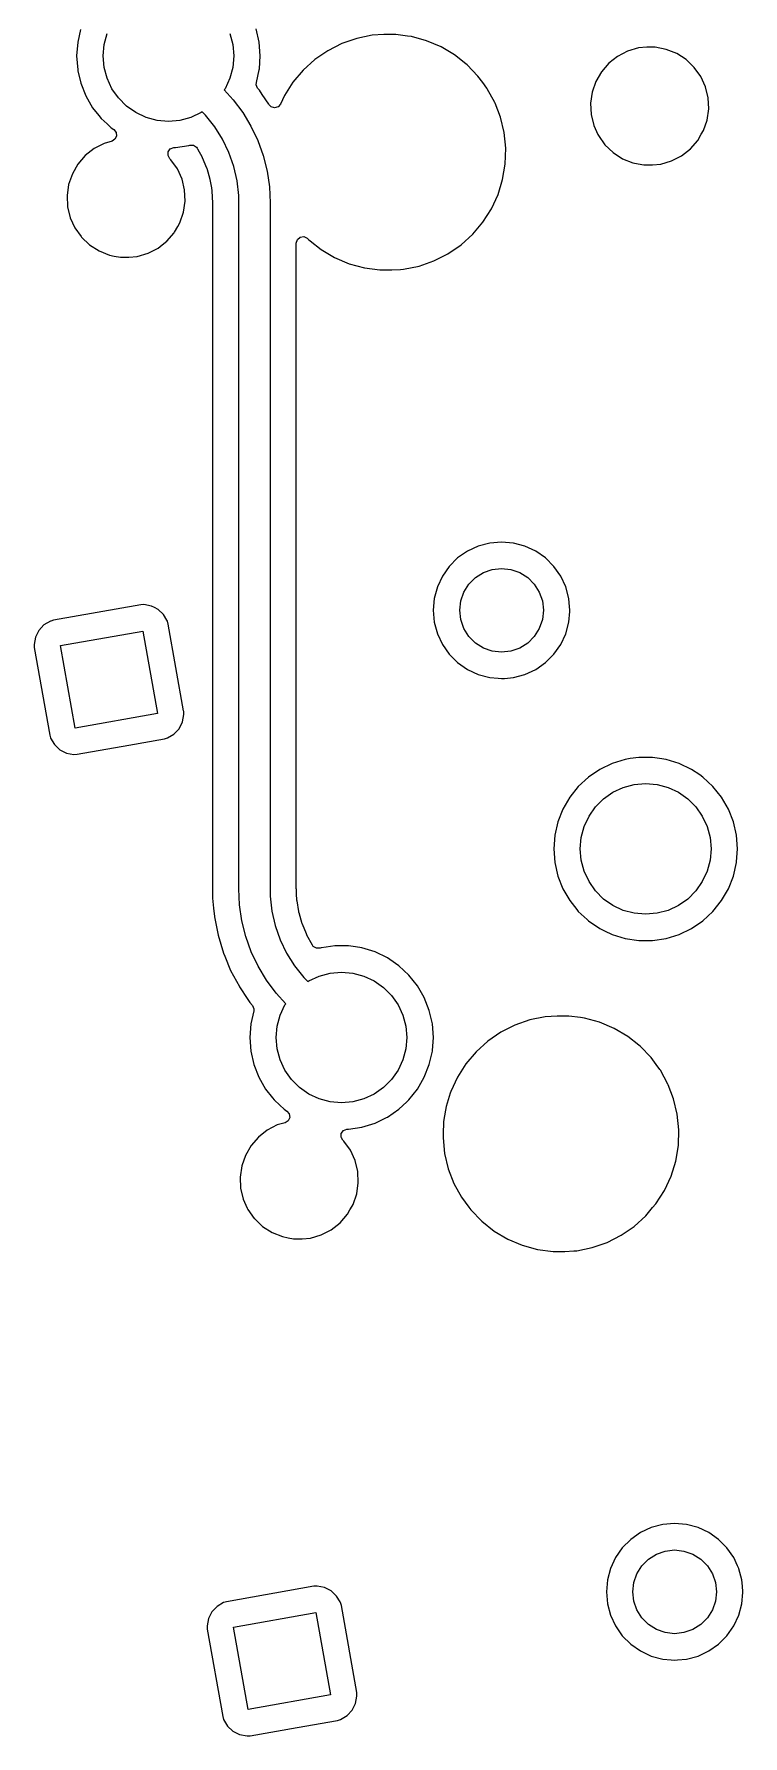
# Model space of a CAD drawing. Extents: x 68 to 346, y -197 to -84.
# Drawn here: x 222.89 to 236.44, y -167.3 to -134.77 of the extents above; entities that cross this region are included whole.
import ezdxf

# ---------------------------------------------------------------- set-up
doc = ezdxf.new("R2010")
doc.units = 0
doc.layers.add('BLACK', color=7, linetype='CONTINUOUS')

msp = doc.modelspace()

# ---------------------------------------------------------------- linework, layer by layer
at = {"layer": 'BLACK', "linetype": 'CONTINUOUS'}
for p, q in [((227.193, -134.925), (227.134, -134.67)), ((223.721, -134.925), (223.701, -135.187)), ((223.777, -134.681), (223.721, -134.925)), ((223.721, -134.925), (223.721, -134.925)), ((224.207, -135.187), (224.226, -134.97)), ((224.226, -134.97), (224.282, -134.759)), ((226.631, -134.759), (226.688, -134.97)), ((226.688, -134.97), (226.707, -135.187)), ((227.212, -135.187), (227.193, -134.925)), ((227.193, -134.925), (227.193, -134.925)), ((227.193, -134.925), (227.193, -134.925)), ((228.769, -134.95), (228.501, -135.086)), ((229.054, -134.851), (228.769, -134.95)), ((228.769, -134.95), (228.769, -134.95)), ((229.349, -134.791), (229.054, -134.851)), ((229.575, -134.776), (229.349, -134.791)), ((229.349, -134.791), (229.349, -134.791)), ((229.801, -134.776), (229.575, -134.776)), ((229.575, -134.776), (229.575, -134.776)), ((230.025, -134.806), (229.801, -134.776)), ((230.099, -134.816), (230.025, -134.806)), ((230.39, -134.896), (230.099, -134.816)), ((230.667, -135.014), (230.39, -134.896)), ((230.39, -134.896), (230.39, -134.896)), ((223.701, -135.187), (223.701, -135.187)), ((223.701, -135.187), (223.721, -135.449)), ((224.226, -135.404), (224.207, -135.187)), ((226.707, -135.187), (226.688, -135.404)), ((227.194, -135.435), (227.212, -135.187)), ((227.212, -135.187), (227.212, -135.187)), ((228.252, -135.257), (228.029, -135.459)), ((228.501, -135.086), (228.252, -135.257)), ((230.926, -135.167), (230.667, -135.014)), ((231.14, -135.336), (230.926, -135.167)), ((230.926, -135.167), (230.926, -135.167)), ((230.926, -135.167), (230.926, -135.167)), ((233.873, -135.326), (233.732, -135.489)), ((234.042, -135.194), (233.873, -135.326)), ((233.873, -135.326), (233.873, -135.326)), ((234.233, -135.095), (234.042, -135.194)), ((234.439, -135.034), (234.233, -135.095)), ((234.442, -135.034), (234.439, -135.034)), ((234.439, -135.034), (234.439, -135.034)), ((234.599, -135.019), (234.442, -135.034)), ((234.76, -135.019), (234.599, -135.019)), ((234.971, -135.06), (234.76, -135.019)), ((234.76, -135.019), (234.76, -135.019)), ((235.171, -135.14), (234.971, -135.06)), ((235.352, -135.256), (235.171, -135.14)), ((235.507, -135.404), (235.352, -135.256)), ((223.721, -135.449), (223.721, -135.449)), ((223.721, -135.449), (223.721, -135.449)), ((223.721, -135.449), (223.721, -135.449)), ((223.721, -135.449), (223.725, -135.468)), ((223.725, -135.468), (223.779, -135.704)), ((224.282, -135.614), (224.226, -135.404)), ((224.374, -135.812), (224.282, -135.614)), ((226.631, -135.614), (226.539, -135.812)), ((226.688, -135.404), (226.631, -135.614)), ((227.136, -135.695), (227.193, -135.449)), ((227.193, -135.449), (227.194, -135.435)), ((228.029, -135.459), (227.834, -135.689)), ((231.163, -135.354), (231.14, -135.336)), ((231.372, -135.571), (231.163, -135.354)), ((231.464, -135.695), (231.372, -135.571)), ((233.732, -135.489), (233.624, -135.675)), ((235.632, -135.579), (235.507, -135.404)), ((235.507, -135.404), (235.507, -135.404)), ((235.507, -135.404), (235.507, -135.404)), ((235.721, -135.775), (235.632, -135.579)), ((223.779, -135.704), (223.779, -135.704)), ((223.779, -135.704), (223.779, -135.704)), ((223.779, -135.704), (223.875, -135.949)), ((223.875, -135.949), (224.006, -136.176)), ((224.499, -135.99), (224.374, -135.812)), ((226.539, -135.812), (226.524, -135.834)), ((226.524, -135.834), (226.695, -136.022)), ((227.134, -135.737), (227.136, -135.695)), ((227.161, -135.801), (227.134, -135.737)), ((227.194, -135.842), (227.161, -135.801)), ((227.25, -135.925), (227.194, -135.842)), ((227.194, -135.842), (227.194, -135.842)), ((227.374, -136.111), (227.25, -135.925)), ((227.672, -135.943), (227.597, -136.105)), ((227.834, -135.689), (227.672, -135.943)), ((227.672, -135.943), (227.672, -135.943)), ((231.542, -135.801), (231.464, -135.695)), ((231.551, -135.813), (231.542, -135.801)), ((231.696, -136.077), (231.551, -135.813)), ((233.554, -135.878), (233.523, -136.091)), ((233.624, -135.675), (233.554, -135.878)), ((233.554, -135.878), (233.554, -135.878)), ((235.772, -135.984), (235.721, -135.775)), ((224.006, -136.176), (224.123, -136.322)), ((224.653, -136.145), (224.499, -135.99)), ((224.832, -136.269), (224.653, -136.145)), ((225.029, -136.362), (224.832, -136.269)), ((226.082, -136.269), (225.884, -136.362)), ((226.101, -136.256), (226.082, -136.269)), ((226.166, -136.32), (226.101, -136.256)), ((226.695, -136.022), (226.877, -136.267)), ((226.877, -136.267), (227.033, -136.528)), ((227.381, -136.121), (227.374, -136.111)), ((227.417, -136.156), (227.381, -136.121)), ((227.484, -136.176), (227.417, -136.156)), ((227.551, -136.157), (227.484, -136.176)), ((227.597, -136.105), (227.551, -136.157)), ((231.701, -136.091), (231.696, -136.077)), ((231.804, -136.359), (231.701, -136.091)), ((233.523, -136.091), (233.523, -136.091)), ((233.523, -136.091), (233.534, -136.306)), ((235.752, -136.411), (235.782, -136.198)), ((235.782, -136.198), (235.772, -135.984)), ((224.123, -136.322), (224.17, -136.381)), ((224.17, -136.381), (224.283, -136.486)), ((224.283, -136.486), (224.362, -136.559)), ((224.362, -136.559), (224.412, -136.594)), ((224.412, -136.594), (224.457, -136.648)), ((225.24, -136.418), (225.029, -136.362)), ((225.457, -136.437), (225.24, -136.418)), ((225.674, -136.418), (225.457, -136.437)), ((225.884, -136.362), (225.674, -136.418)), ((226.341, -136.54), (226.166, -136.32)), ((226.491, -136.778), (226.341, -136.54)), ((227.033, -136.528), (227.164, -136.804)), ((231.874, -136.652), (231.804, -136.359)), ((233.534, -136.306), (233.584, -136.514)), ((233.584, -136.514), (233.584, -136.514)), ((233.584, -136.514), (233.664, -136.688)), ((235.641, -136.684), (235.681, -136.614)), ((235.681, -136.614), (235.752, -136.411)), ((224.226, -136.86), (224.036, -136.958)), ((224.227, -136.859), (224.226, -136.86)), ((224.378, -136.815), (224.227, -136.859)), ((224.227, -136.859), (224.227, -136.859)), ((224.227, -136.859), (224.227, -136.859)), ((224.434, -136.78), (224.378, -136.815)), ((224.465, -136.717), (224.434, -136.78)), ((224.457, -136.648), (224.465, -136.717)), ((225.492, -136.964), (225.557, -136.938)), ((225.557, -136.938), (225.569, -136.937)), ((225.569, -136.937), (225.588, -136.937)), ((225.588, -136.937), (225.847, -136.898)), ((225.847, -136.898), (225.862, -136.894)), ((225.862, -136.894), (225.932, -136.893)), ((225.932, -136.893), (225.991, -136.93)), ((225.991, -136.93), (226.007, -136.952)), ((226.007, -136.952), (226.013, -136.962)), ((226.613, -137.032), (226.491, -136.778)), ((227.164, -136.804), (227.266, -137.091)), ((231.904, -136.951), (231.874, -136.652)), ((231.894, -137.253), (231.904, -136.951)), ((233.664, -136.688), (233.674, -136.71)), ((233.674, -136.71), (233.798, -136.885)), ((233.798, -136.885), (233.798, -136.885)), ((233.798, -136.885), (233.798, -136.885)), ((233.798, -136.885), (233.954, -137.033)), ((235.433, -136.963), (235.574, -136.8)), ((235.574, -136.8), (235.641, -136.684)), ((235.574, -136.8), (235.574, -136.8)), ((223.726, -137.253), (223.619, -137.439)), ((223.867, -137.091), (223.726, -137.253)), ((224.036, -136.958), (223.867, -137.091)), ((223.867, -137.091), (223.867, -137.091)), ((225.449, -137.091), (225.452, -137.021)), ((225.483, -137.151), (225.449, -137.091)), ((225.452, -137.021), (225.492, -136.964)), ((225.502, -137.169), (225.483, -137.151)), ((225.626, -137.344), (225.502, -137.169)), ((226.013, -136.962), (226.099, -137.119)), ((226.099, -137.119), (226.102, -137.125)), ((226.102, -137.125), (226.186, -137.327)), ((226.706, -137.297), (226.613, -137.032)), ((227.266, -137.091), (227.34, -137.386)), ((231.844, -137.55), (231.894, -137.253)), ((233.954, -137.033), (233.954, -137.033)), ((233.954, -137.033), (233.954, -137.033)), ((233.954, -137.033), (234.135, -137.15)), ((234.135, -137.15), (234.334, -137.229)), ((234.334, -137.229), (234.433, -137.249)), ((234.433, -137.249), (234.545, -137.27)), ((234.545, -137.27), (234.545, -137.27)), ((234.545, -137.27), (234.706, -137.27)), ((234.706, -137.27), (234.867, -137.255)), ((234.706, -137.27), (234.706, -137.27)), ((234.867, -137.255), (235.073, -137.194)), ((235.073, -137.194), (235.264, -137.096)), ((235.264, -137.096), (235.433, -136.963)), ((223.619, -137.439), (223.548, -137.642)), ((225.716, -137.539), (225.626, -137.344)), ((225.766, -137.748), (225.716, -137.539)), ((226.186, -137.327), (226.188, -137.333)), ((226.188, -137.333), (226.248, -137.543)), ((226.248, -137.543), (226.25, -137.549)), ((226.25, -137.549), (226.276, -137.706)), ((226.768, -137.572), (226.706, -137.297)), ((226.8, -137.851), (226.768, -137.572)), ((227.34, -137.386), (227.385, -137.688)), ((231.755, -137.837), (231.844, -137.55)), ((223.548, -137.642), (223.518, -137.855)), ((223.518, -137.855), (223.518, -137.855)), ((223.518, -137.855), (223.528, -138.07)), ((223.548, -137.642), (223.548, -137.642)), ((225.776, -137.963), (225.766, -137.748)), ((226.276, -137.706), (226.286, -137.764)), ((226.286, -137.764), (226.287, -137.771)), ((226.287, -137.771), (226.299, -137.991)), ((226.8, -137.992), (226.8, -137.851)), ((227.385, -137.688), (227.4, -137.992)), ((231.628, -138.111), (231.755, -137.837)), ((223.528, -138.07), (223.579, -138.279)), ((225.676, -138.379), (225.746, -138.175)), ((225.746, -138.175), (225.776, -137.963)), ((226.299, -137.991), (226.299, -137.994)), ((226.299, -137.994), (226.299, -138.08)), ((226.299, -138.08), (226.299, -138.08)), ((226.299, -138.08), (226.299, -151.054)), ((226.8, -151.106), (226.8, -137.992)), ((226.8, -137.992), (226.8, -137.992)), ((226.8, -137.992), (226.8, -137.992)), ((227.4, -137.992), (227.4, -137.992)), ((227.4, -137.992), (227.4, -151.106)), ((231.466, -138.365), (231.628, -138.111)), ((223.579, -138.279), (223.579, -138.279)), ((223.579, -138.279), (223.665, -138.469)), ((223.665, -138.469), (223.668, -138.474)), ((223.668, -138.474), (223.785, -138.639)), ((225.427, -138.727), (225.568, -138.565)), ((225.568, -138.565), (225.574, -138.554)), ((225.574, -138.554), (225.637, -138.446)), ((225.637, -138.446), (225.676, -138.379)), ((231.271, -138.595), (231.403, -138.438)), ((231.403, -138.438), (231.466, -138.365)), ((223.785, -138.639), (223.793, -138.649)), ((223.793, -138.649), (223.793, -138.649)), ((223.793, -138.649), (223.948, -138.798)), ((223.948, -138.798), (223.948, -138.798)), ((223.948, -138.798), (223.948, -138.798)), ((223.948, -138.798), (224.129, -138.914)), ((225.067, -138.959), (225.258, -138.86)), ((225.258, -138.86), (225.261, -138.858)), ((225.261, -138.858), (225.338, -138.798)), ((225.338, -138.798), (225.427, -138.727)), ((227.9, -138.762), (227.92, -138.695)), ((227.9, -145.782), (227.9, -138.762)), ((227.92, -138.695), (227.973, -138.649)), ((227.973, -138.649), (228.042, -138.639)), ((228.042, -138.639), (228.106, -138.668)), ((228.106, -138.668), (228.114, -138.675)), ((228.114, -138.675), (228.137, -138.7)), ((228.137, -138.7), (228.164, -138.721)), ((228.164, -138.721), (228.373, -138.886)), ((228.373, -138.886), (228.373, -138.886)), ((228.373, -138.886), (228.373, -138.886)), ((228.373, -138.886), (228.633, -139.04)), ((230.799, -138.967), (231.048, -138.797)), ((231.048, -138.797), (231.271, -138.595)), ((224.129, -138.914), (224.329, -138.994)), ((224.329, -138.994), (224.418, -139.011)), ((224.418, -139.011), (224.54, -139.034)), ((224.54, -139.034), (224.54, -139.034)), ((224.54, -139.034), (224.701, -139.034)), ((224.701, -139.034), (224.861, -139.019)), ((224.701, -139.034), (224.701, -139.034)), ((224.861, -139.019), (225.067, -138.959)), ((228.633, -139.04), (228.91, -139.158)), ((228.91, -139.158), (229.201, -139.237)), ((229.951, -139.262), (230.246, -139.202)), ((230.246, -139.202), (230.531, -139.103)), ((230.531, -139.103), (230.799, -138.967)), ((229.201, -139.237), (229.499, -139.277)), ((229.499, -139.277), (229.499, -139.277)), ((229.499, -139.277), (229.725, -139.277)), ((229.725, -139.277), (229.889, -139.266)), ((229.889, -139.266), (229.951, -139.262)), ((231.171, -144.652), (230.984, -144.782)), ((231.377, -144.556), (231.171, -144.652)), ((231.171, -144.652), (231.171, -144.652)), ((231.597, -144.497), (231.377, -144.556)), ((231.377, -144.556), (231.377, -144.556)), ((231.823, -144.477), (231.597, -144.497)), ((231.597, -144.497), (231.597, -144.497)), ((232.05, -144.497), (231.823, -144.477)), ((231.823, -144.477), (231.823, -144.477)), ((232.27, -144.556), (232.05, -144.497)), ((232.05, -144.497), (232.05, -144.497)), ((232.05, -144.497), (232.05, -144.497)), ((232.05, -144.497), (232.05, -144.497)), ((232.05, -144.497), (232.05, -144.497)), ((232.476, -144.652), (232.27, -144.556)), ((232.27, -144.556), (232.27, -144.556)), ((232.663, -144.782), (232.476, -144.652)), ((232.476, -144.652), (232.476, -144.652)), ((230.823, -144.943), (230.693, -145.13)), ((230.984, -144.782), (230.823, -144.943)), ((231.325, -145.157), (231.476, -145.062)), ((231.476, -145.062), (231.645, -145.002)), ((231.645, -145.002), (231.823, -144.982)), ((231.823, -144.982), (232.001, -145.002)), ((232.001, -145.002), (232.17, -145.062)), ((232.17, -145.062), (232.322, -145.157)), ((232.823, -144.943), (232.663, -144.782)), ((232.954, -145.13), (232.823, -144.943)), ((232.823, -144.943), (232.823, -144.943)), ((230.597, -145.336), (230.538, -145.556)), ((230.693, -145.13), (230.597, -145.336)), ((230.597, -145.336), (230.597, -145.336)), ((230.693, -145.13), (230.693, -145.13)), ((231.103, -145.435), (231.198, -145.284)), ((231.198, -145.284), (231.325, -145.157)), ((232.322, -145.157), (232.449, -145.284)), ((232.449, -145.284), (232.544, -145.435)), ((233.05, -145.336), (232.954, -145.13)), ((233.109, -145.556), (233.05, -145.336)), ((224.928, -145.678), (223.258, -145.972)), ((224.988, -145.674), (224.928, -145.678)), ((224.928, -145.678), (224.928, -145.678)), ((225.13, -145.7), (224.988, -145.674)), ((224.988, -145.674), (224.988, -145.674)), ((225.191, -145.73), (225.13, -145.7)), ((225.13, -145.7), (225.13, -145.7)), ((225.13, -145.7), (225.13, -145.7)), ((225.258, -145.765), (225.191, -145.73)), ((230.538, -145.556), (230.518, -145.782)), ((230.538, -145.556), (230.538, -145.556)), ((231.023, -145.782), (231.043, -145.604)), ((231.043, -145.604), (231.103, -145.435)), ((232.544, -145.435), (232.603, -145.604)), ((232.603, -145.604), (232.623, -145.782)), ((233.116, -145.638), (233.109, -145.556)), ((233.129, -145.782), (233.116, -145.638)), ((223.201, -145.989), (223.077, -146.062)), ((223.206, -145.987), (223.201, -145.989)), ((223.201, -145.989), (223.201, -145.989)), ((223.258, -145.972), (223.206, -145.987)), ((223.258, -145.972), (223.258, -145.972)), ((223.258, -145.972), (223.258, -145.972)), ((225.363, -145.863), (225.258, -145.765)), ((225.427, -145.972), (225.363, -145.863)), ((225.363, -145.863), (225.363, -145.863)), ((225.363, -145.863), (225.363, -145.863)), ((225.436, -145.987), (225.427, -145.972)), ((225.453, -146.045), (225.436, -145.987)), ((225.745, -147.704), (225.453, -146.045)), ((225.453, -146.045), (225.453, -146.045)), ((225.453, -146.045), (225.453, -146.045)), ((227.9, -150.343), (227.9, -145.782)), ((230.518, -145.782), (230.518, -145.782)), ((230.518, -145.782), (230.538, -146.009)), ((230.538, -146.009), (230.538, -146.009)), ((230.538, -146.009), (230.597, -146.229)), ((231.043, -145.96), (231.023, -145.782)), ((231.103, -146.129), (231.043, -145.96)), ((232.603, -145.96), (232.544, -146.129)), ((232.623, -145.782), (232.603, -145.96)), ((233.05, -146.229), (233.109, -146.009)), ((233.109, -146.009), (233.127, -145.808)), ((233.127, -145.808), (233.129, -145.782)), ((233.129, -145.782), (233.129, -145.782)), ((222.913, -146.295), (222.887, -146.435)), ((222.978, -146.167), (222.913, -146.295)), ((222.913, -146.295), (222.913, -146.295)), ((222.913, -146.295), (222.913, -146.295)), ((223.077, -146.062), (222.978, -146.167)), ((222.978, -146.167), (222.978, -146.167)), ((223.077, -146.062), (223.077, -146.062)), ((223.077, -146.062), (223.077, -146.062)), ((223.392, -146.457), (224.968, -146.179)), ((224.968, -146.179), (225.246, -147.755)), ((230.597, -146.229), (230.597, -146.229)), ((230.597, -146.229), (230.693, -146.435)), ((231.198, -146.281), (231.103, -146.129)), ((231.325, -146.408), (231.198, -146.281)), ((232.449, -146.281), (232.322, -146.408)), ((232.544, -146.129), (232.449, -146.281)), ((232.954, -146.435), (233.05, -146.229)), ((222.887, -146.435), (222.887, -146.437)), ((222.887, -146.437), (222.891, -146.496)), ((222.891, -146.496), (222.891, -146.496)), ((222.891, -146.496), (223.186, -148.166)), ((223.67, -148.032), (223.392, -146.457)), ((230.693, -146.435), (230.693, -146.435)), ((230.693, -146.435), (230.823, -146.622)), ((230.823, -146.622), (230.984, -146.782)), ((231.476, -146.503), (231.325, -146.408)), ((231.645, -146.562), (231.476, -146.503)), ((231.823, -146.582), (231.645, -146.562)), ((232.001, -146.562), (231.823, -146.582)), ((232.17, -146.503), (232.001, -146.562)), ((232.322, -146.408), (232.17, -146.503)), ((232.663, -146.782), (232.823, -146.622)), ((232.823, -146.622), (232.954, -146.435)), ((230.984, -146.782), (230.984, -146.782)), ((230.984, -146.782), (231.171, -146.913)), ((231.171, -146.913), (231.377, -147.009)), ((231.377, -147.009), (231.597, -147.068)), ((232.05, -147.068), (232.27, -147.009)), ((232.27, -147.009), (232.476, -146.913)), ((232.476, -146.913), (232.663, -146.782)), ((231.597, -147.068), (231.759, -147.082)), ((231.759, -147.082), (231.823, -147.088)), ((231.823, -147.088), (231.88, -147.083)), ((231.823, -147.088), (231.823, -147.088)), ((231.823, -147.088), (231.823, -147.088)), ((231.88, -147.083), (232.05, -147.068)), ((225.246, -147.755), (223.67, -148.032)), ((225.66, -148.045), (225.725, -147.916)), ((225.725, -147.916), (225.751, -147.775)), ((225.747, -147.715), (225.745, -147.704)), ((225.751, -147.775), (225.747, -147.715)), ((223.186, -148.166), (223.186, -148.166)), ((223.186, -148.166), (223.186, -148.166)), ((223.186, -148.166), (223.202, -148.222)), ((223.202, -148.222), (223.202, -148.224)), ((223.202, -148.224), (223.202, -148.224)), ((223.202, -148.224), (223.275, -148.348)), ((224.702, -148.359), (225.38, -148.239)), ((225.38, -148.239), (225.438, -148.222)), ((225.38, -148.239), (225.38, -148.239)), ((225.38, -148.239), (225.38, -148.239)), ((225.438, -148.222), (225.562, -148.149)), ((225.562, -148.149), (225.66, -148.045)), ((223.275, -148.348), (223.275, -148.348)), ((223.275, -148.348), (223.275, -148.348)), ((223.275, -148.348), (223.38, -148.447)), ((223.38, -148.447), (223.509, -148.511)), ((223.509, -148.511), (223.509, -148.511)), ((223.509, -148.511), (223.65, -148.538)), ((223.65, -148.538), (223.71, -148.534)), ((223.71, -148.534), (224.702, -148.359)), ((234.187, -148.632), (233.936, -148.709)), ((234.284, -148.617), (234.187, -148.632)), ((234.187, -148.632), (234.187, -148.632)), ((234.187, -148.632), (234.187, -148.632)), ((234.446, -148.593), (234.284, -148.617)), ((234.708, -148.593), (234.446, -148.593)), ((234.446, -148.593), (234.446, -148.593)), ((234.843, -148.613), (234.708, -148.593)), ((234.708, -148.593), (234.708, -148.593)), ((234.968, -148.632), (234.843, -148.613)), ((235.219, -148.709), (234.968, -148.632)), ((234.968, -148.632), (234.968, -148.632)), ((234.968, -148.632), (234.968, -148.632)), ((233.483, -148.971), (233.29, -149.149)), ((233.7, -148.823), (233.483, -148.971)), ((233.936, -148.709), (233.7, -148.823)), ((233.7, -148.823), (233.7, -148.823)), ((235.455, -148.823), (235.219, -148.709)), ((235.219, -148.709), (235.219, -148.709)), ((235.61, -148.929), (235.455, -148.823)), ((235.455, -148.823), (235.455, -148.823)), ((235.455, -148.823), (235.455, -148.823)), ((235.455, -148.823), (235.455, -148.823)), ((235.672, -148.971), (235.61, -148.929)), ((235.864, -149.149), (235.672, -148.971)), ((233.29, -149.149), (233.127, -149.355)), ((233.774, -149.386), (233.952, -149.261)), ((233.952, -149.261), (234.15, -149.169)), ((234.15, -149.169), (234.36, -149.112)), ((234.36, -149.112), (234.577, -149.093)), ((234.577, -149.093), (234.794, -149.112)), ((234.794, -149.112), (235.005, -149.169)), ((235.005, -149.169), (235.202, -149.261)), ((235.202, -149.261), (235.381, -149.386)), ((236.028, -149.355), (235.864, -149.149)), ((235.864, -149.149), (235.864, -149.149)), ((235.864, -149.149), (235.864, -149.149)), ((232.996, -149.582), (232.9, -149.826)), ((233.127, -149.355), (232.996, -149.582)), ((233.495, -149.718), (233.62, -149.54)), ((233.62, -149.54), (233.774, -149.386)), ((235.381, -149.386), (235.535, -149.54)), ((235.535, -149.54), (235.66, -149.718)), ((236.159, -149.582), (236.028, -149.355)), ((236.255, -149.826), (236.159, -149.582)), ((232.9, -149.826), (232.841, -150.082)), ((232.9, -149.826), (232.9, -149.826)), ((233.346, -150.126), (233.403, -149.916)), ((233.403, -149.916), (233.495, -149.718)), ((235.66, -149.718), (235.752, -149.916)), ((235.752, -149.916), (235.808, -150.126)), ((236.313, -150.082), (236.255, -149.826)), ((232.841, -150.082), (232.822, -150.343)), ((232.841, -150.082), (232.841, -150.082)), ((233.327, -150.343), (233.346, -150.126)), ((235.808, -150.126), (235.827, -150.343)), ((236.333, -150.343), (236.313, -150.082)), ((236.313, -150.082), (236.313, -150.082)), ((236.313, -150.082), (236.313, -150.082)), ((227.9, -151.104), (227.9, -150.343)), ((232.822, -150.343), (232.822, -150.343)), ((232.822, -150.343), (232.841, -150.605)), ((232.841, -150.605), (232.841, -150.605)), ((232.841, -150.605), (232.9, -150.861)), ((233.346, -150.561), (233.327, -150.343)), ((233.403, -150.771), (233.346, -150.561)), ((235.808, -150.561), (235.752, -150.771)), ((235.827, -150.343), (235.808, -150.561)), ((236.255, -150.861), (236.313, -150.605)), ((236.313, -150.605), (236.314, -150.591)), ((236.314, -150.591), (236.333, -150.343)), ((236.333, -150.343), (236.333, -150.343)), ((232.9, -150.861), (232.9, -150.861)), ((232.9, -150.861), (232.9, -150.861)), ((232.9, -150.861), (232.996, -151.105)), ((233.495, -150.968), (233.403, -150.771)), ((235.752, -150.771), (235.66, -150.968)), ((236.159, -151.105), (236.255, -150.861)), ((226.299, -151.054), (226.299, -151.054)), ((226.299, -151.054), (226.299, -151.284)), ((226.815, -151.414), (226.8, -151.106)), ((226.8, -151.106), (226.8, -151.106)), ((226.8, -151.106), (226.8, -151.106)), ((227.4, -151.106), (227.4, -151.106)), ((227.4, -151.106), (227.4, -151.248)), ((227.4, -151.248), (227.432, -151.532)), ((227.901, -151.108), (227.9, -151.104)), ((227.906, -151.202), (227.901, -151.108)), ((227.913, -151.322), (227.906, -151.202)), ((232.996, -151.105), (233.127, -151.332)), ((233.62, -151.147), (233.495, -150.968)), ((233.774, -151.301), (233.62, -151.147)), ((235.535, -151.147), (235.381, -151.301)), ((235.66, -150.968), (235.535, -151.147)), ((236.028, -151.332), (236.159, -151.105)), ((226.299, -151.284), (226.318, -151.476)), ((226.318, -151.476), (226.334, -151.635)), ((226.86, -151.719), (226.815, -151.414)), ((227.432, -151.532), (227.495, -151.81)), ((227.913, -151.331), (227.913, -151.322)), ((227.914, -151.338), (227.913, -151.331)), ((227.948, -151.538), (227.914, -151.338)), ((227.951, -151.556), (227.948, -151.538)), ((227.953, -151.563), (227.951, -151.556)), ((228.014, -151.776), (227.953, -151.563)), ((233.127, -151.332), (233.259, -151.498)), ((233.259, -151.498), (233.29, -151.537)), ((233.29, -151.537), (233.46, -151.695)), ((233.952, -151.426), (233.774, -151.301)), ((234.15, -151.518), (233.952, -151.426)), ((234.36, -151.574), (234.15, -151.518)), ((234.577, -151.593), (234.36, -151.574)), ((234.794, -151.574), (234.577, -151.593)), ((235.005, -151.518), (234.794, -151.574)), ((235.202, -151.426), (235.005, -151.518)), ((235.381, -151.301), (235.202, -151.426)), ((235.672, -151.716), (235.864, -151.537)), ((235.864, -151.537), (236.028, -151.332)), ((226.334, -151.635), (226.335, -151.641)), ((226.335, -151.641), (226.404, -151.992)), ((226.935, -152.018), (226.86, -151.719)), ((227.495, -151.81), (227.59, -152.08)), ((228.016, -151.783), (228.014, -151.776)), ((228.092, -151.965), (228.016, -151.783)), ((233.46, -151.695), (233.483, -151.716)), ((233.483, -151.716), (233.7, -151.864)), ((233.7, -151.864), (233.7, -151.864)), ((233.7, -151.864), (233.7, -151.864)), ((233.7, -151.864), (233.7, -151.864)), ((233.7, -151.864), (233.792, -151.908)), ((233.792, -151.908), (233.936, -151.978)), ((235.219, -151.978), (235.455, -151.864)), ((235.455, -151.864), (235.672, -151.716)), ((226.404, -151.992), (226.508, -152.334)), ((227.039, -152.308), (226.935, -152.018)), ((227.59, -152.08), (227.714, -152.337)), ((228.101, -151.988), (228.092, -151.965)), ((228.104, -151.994), (228.101, -151.988)), ((228.209, -152.184), (228.104, -151.994)), ((228.225, -152.206), (228.209, -152.184)), ((228.284, -152.243), (228.225, -152.206)), ((228.354, -152.242), (228.284, -152.243)), ((228.374, -152.236), (228.354, -152.242)), ((228.472, -152.221), (228.374, -152.236)), ((228.374, -152.236), (228.374, -152.236)), ((228.374, -152.236), (228.374, -152.236)), ((228.634, -152.197), (228.472, -152.221)), ((228.896, -152.197), (228.634, -152.197)), ((228.634, -152.197), (228.634, -152.197)), ((229.031, -152.217), (228.896, -152.197)), ((228.896, -152.197), (228.896, -152.197)), ((229.155, -152.236), (229.031, -152.217)), ((229.406, -152.313), (229.155, -152.236)), ((229.155, -152.236), (229.155, -152.236)), ((229.155, -152.236), (229.155, -152.236)), ((233.936, -151.978), (233.936, -151.978)), ((233.936, -151.978), (233.936, -151.978)), ((233.936, -151.978), (234.187, -152.055)), ((234.187, -152.055), (234.446, -152.094)), ((234.446, -152.094), (234.708, -152.094)), ((234.708, -152.094), (234.968, -152.055)), ((234.968, -152.055), (235.219, -151.978)), ((226.508, -152.334), (226.508, -152.334)), ((226.508, -152.334), (226.534, -152.396)), ((226.534, -152.396), (226.645, -152.665)), ((227.171, -152.587), (227.039, -152.308)), ((227.714, -152.337), (227.866, -152.579)), ((229.642, -152.427), (229.406, -152.313)), ((229.406, -152.313), (229.406, -152.313)), ((229.796, -152.532), (229.642, -152.427)), ((229.642, -152.427), (229.642, -152.427)), ((229.642, -152.427), (229.642, -152.427)), ((229.642, -152.427), (229.642, -152.427)), ((229.859, -152.575), (229.796, -152.532)), ((226.645, -152.665), (226.645, -152.665)), ((226.645, -152.665), (226.812, -152.976)), ((227.329, -152.851), (227.171, -152.587)), ((227.513, -153.099), (227.329, -152.851)), ((227.866, -152.579), (228.044, -152.802)), ((228.044, -152.802), (228.12, -152.879)), ((228.12, -152.879), (228.14, -152.865)), ((228.14, -152.865), (228.337, -152.773)), ((228.337, -152.773), (228.548, -152.717)), ((228.548, -152.717), (228.765, -152.698)), ((228.765, -152.698), (228.982, -152.717)), ((228.982, -152.717), (229.192, -152.773)), ((229.192, -152.773), (229.39, -152.865)), ((229.39, -152.865), (229.568, -152.99)), ((230.052, -152.754), (229.859, -152.575)), ((230.215, -152.959), (230.052, -152.754)), ((230.052, -152.754), (230.052, -152.754)), ((230.052, -152.754), (230.052, -152.754)), ((226.812, -152.976), (226.814, -152.98)), ((226.814, -152.98), (226.975, -153.221)), ((227.697, -153.302), (227.513, -153.099)), ((229.568, -152.99), (229.722, -153.144)), ((229.722, -153.144), (229.847, -153.323)), ((230.346, -153.186), (230.215, -152.959)), ((230.442, -153.43), (230.346, -153.186)), ((226.975, -153.221), (227.013, -153.278)), ((227.013, -153.278), (227.013, -153.278)), ((227.013, -153.278), (227.06, -153.335)), ((227.085, -153.441), (227.029, -153.686)), ((227.06, -153.335), (227.087, -153.4)), ((227.087, -153.4), (227.085, -153.441)), ((227.534, -153.73), (227.59, -153.52)), ((227.59, -153.52), (227.682, -153.323)), ((227.682, -153.323), (227.697, -153.302)), ((229.847, -153.323), (229.939, -153.52)), ((229.939, -153.52), (229.996, -153.73)), ((230.501, -153.686), (230.442, -153.43)), ((232.883, -153.537), (232.657, -153.552)), ((233.109, -153.537), (232.883, -153.537)), ((232.883, -153.537), (232.883, -153.537)), ((233.333, -153.567), (233.109, -153.537)), ((227.029, -153.686), (227.009, -153.948)), ((227.029, -153.686), (227.029, -153.686)), ((227.515, -153.948), (227.534, -153.73)), ((229.996, -153.73), (230.015, -153.948)), ((230.52, -153.948), (230.501, -153.686)), ((230.501, -153.686), (230.501, -153.686)), ((230.501, -153.686), (230.501, -153.686)), ((231.809, -153.847), (231.56, -154.017)), ((232.077, -153.711), (231.809, -153.847)), ((232.362, -153.612), (232.077, -153.711)), ((232.077, -153.711), (232.077, -153.711)), ((232.657, -153.552), (232.362, -153.612)), ((232.657, -153.552), (232.657, -153.552)), ((233.407, -153.577), (233.333, -153.567)), ((233.698, -153.657), (233.407, -153.577)), ((233.975, -153.774), (233.698, -153.657)), ((233.698, -153.657), (233.698, -153.657)), ((234.234, -153.928), (233.975, -153.774)), ((227.009, -153.948), (227.009, -153.948)), ((227.009, -153.948), (227.029, -154.209)), ((227.534, -154.165), (227.515, -153.948)), ((227.59, -154.375), (227.534, -154.165)), ((229.996, -154.165), (229.939, -154.375)), ((230.015, -153.948), (229.996, -154.165)), ((230.501, -154.209), (230.502, -154.194)), ((230.502, -154.194), (230.52, -153.948)), ((230.52, -153.948), (230.52, -153.948)), ((231.56, -154.017), (231.337, -154.219)), ((234.447, -154.096), (234.234, -153.928)), ((234.234, -153.928), (234.234, -153.928)), ((234.234, -153.928), (234.234, -153.928)), ((234.471, -154.115), (234.447, -154.096)), ((234.68, -154.331), (234.471, -154.115)), ((227.029, -154.209), (227.029, -154.209)), ((227.029, -154.209), (227.087, -154.465)), ((227.087, -154.465), (227.087, -154.465)), ((227.087, -154.465), (227.087, -154.465)), ((227.087, -154.465), (227.183, -154.709)), ((227.682, -154.573), (227.59, -154.375)), ((229.939, -154.375), (229.847, -154.573)), ((230.346, -154.709), (230.442, -154.465)), ((230.442, -154.465), (230.501, -154.209)), ((231.142, -154.449), (230.98, -154.703)), ((231.337, -154.219), (231.142, -154.449)), ((234.779, -154.465), (234.68, -154.331)), ((234.848, -154.559), (234.779, -154.465)), ((227.183, -154.709), (227.314, -154.936)), ((227.807, -154.751), (227.682, -154.573)), ((227.961, -154.905), (227.807, -154.751)), ((229.722, -154.751), (229.568, -154.905)), ((229.847, -154.573), (229.722, -154.751)), ((230.215, -154.936), (230.346, -154.709)), ((230.98, -154.703), (230.853, -154.977)), ((230.98, -154.703), (230.98, -154.703)), ((234.859, -154.574), (234.848, -154.559)), ((235.004, -154.838), (234.859, -154.574)), ((235.009, -154.851), (235.004, -154.838)), ((227.314, -154.936), (227.447, -155.102)), ((227.447, -155.102), (227.478, -155.142)), ((227.478, -155.142), (227.583, -155.239)), ((228.14, -155.03), (227.961, -154.905)), ((228.337, -155.122), (228.14, -155.03)), ((228.548, -155.179), (228.337, -155.122)), ((229.192, -155.122), (228.982, -155.179)), ((229.39, -155.03), (229.192, -155.122)), ((229.568, -154.905), (229.39, -155.03)), ((230.014, -155.176), (230.052, -155.142)), ((230.052, -155.142), (230.215, -154.936)), ((230.052, -155.142), (230.052, -155.142)), ((230.052, -155.142), (230.052, -155.142)), ((230.843, -155.009), (230.764, -155.264)), ((230.853, -154.977), (230.843, -155.009)), ((230.853, -154.977), (230.853, -154.977)), ((235.112, -155.119), (235.009, -154.851)), ((235.182, -155.412), (235.112, -155.119)), ((227.583, -155.239), (227.67, -155.32)), ((227.67, -155.32), (227.72, -155.354)), ((227.72, -155.354), (227.765, -155.408)), ((227.773, -155.478), (227.742, -155.54)), ((227.765, -155.408), (227.773, -155.478)), ((228.765, -155.198), (228.548, -155.179)), ((228.982, -155.179), (228.765, -155.198)), ((229.406, -155.582), (229.622, -155.478)), ((229.622, -155.478), (229.642, -155.468)), ((229.642, -155.468), (229.859, -155.32)), ((229.642, -155.468), (229.642, -155.468)), ((229.642, -155.468), (229.642, -155.468)), ((229.859, -155.32), (230.014, -155.176)), ((230.764, -155.264), (230.722, -155.514)), ((235.212, -155.712), (235.182, -155.412)), ((227.344, -155.718), (227.175, -155.851)), ((227.535, -155.62), (227.344, -155.718)), ((227.686, -155.576), (227.535, -155.62)), ((227.742, -155.54), (227.686, -155.576)), ((228.757, -155.851), (228.76, -155.781)), ((228.76, -155.781), (228.8, -155.725)), ((228.8, -155.725), (228.865, -155.699)), ((228.865, -155.699), (228.877, -155.698)), ((228.877, -155.698), (228.896, -155.698)), ((228.896, -155.698), (229.155, -155.659)), ((229.155, -155.659), (229.406, -155.582)), ((230.706, -155.794), (230.704, -155.863)), ((230.714, -155.562), (230.706, -155.794)), ((230.722, -155.514), (230.714, -155.562)), ((235.202, -156.013), (235.212, -155.712)), ((227.034, -156.014), (226.927, -156.2)), ((227.175, -155.851), (227.034, -156.014)), ((227.175, -155.851), (227.175, -155.851)), ((228.763, -155.863), (228.757, -155.851)), ((228.791, -155.912), (228.763, -155.863)), ((228.81, -155.929), (228.791, -155.912)), ((228.934, -156.104), (228.81, -155.929)), ((229.024, -156.3), (228.934, -156.104)), ((230.704, -155.863), (230.734, -156.163)), ((235.152, -156.31), (235.202, -156.013)), ((226.856, -156.403), (226.826, -156.616)), ((226.927, -156.2), (226.856, -156.403)), ((226.856, -156.403), (226.856, -156.403)), ((229.074, -156.509), (229.024, -156.3)), ((230.734, -156.163), (230.734, -156.163)), ((230.734, -156.163), (230.804, -156.456)), ((230.804, -156.456), (230.804, -156.456)), ((230.804, -156.456), (230.912, -156.737)), ((235.063, -156.598), (235.152, -156.31)), ((226.826, -156.616), (226.826, -156.616)), ((226.826, -156.616), (226.836, -156.83)), ((229.054, -156.936), (229.084, -156.723)), ((229.084, -156.723), (229.074, -156.509)), ((230.912, -156.737), (230.912, -156.737)), ((230.912, -156.737), (231.057, -157.001)), ((234.936, -156.871), (235.063, -156.598)), ((226.836, -156.83), (226.887, -157.039)), ((226.887, -157.039), (226.887, -157.039)), ((226.887, -157.039), (226.963, -157.207)), ((228.984, -157.139), (229.054, -156.936)), ((231.057, -157.001), (231.057, -157.001)), ((231.057, -157.001), (231.198, -157.192)), ((234.774, -157.125), (234.936, -156.871)), ((226.963, -157.207), (226.976, -157.235)), ((226.976, -157.235), (227.097, -157.405)), ((227.097, -157.405), (227.101, -157.41)), ((227.101, -157.41), (227.101, -157.41)), ((227.101, -157.41), (227.256, -157.558)), ((228.735, -157.488), (228.876, -157.325)), ((228.876, -157.325), (228.923, -157.244)), ((228.923, -157.244), (228.966, -157.169)), ((228.966, -157.169), (228.984, -157.139)), ((231.198, -157.192), (231.236, -157.244)), ((231.236, -157.244), (231.445, -157.46)), ((234.356, -157.558), (234.579, -157.355)), ((234.579, -157.355), (234.711, -157.199)), ((234.711, -157.199), (234.774, -157.125)), ((227.256, -157.558), (227.256, -157.558)), ((227.256, -157.558), (227.256, -157.558)), ((227.256, -157.558), (227.437, -157.674)), ((227.437, -157.674), (227.637, -157.754)), ((227.637, -157.754), (227.742, -157.775)), ((228.169, -157.78), (228.375, -157.719)), ((228.375, -157.719), (228.566, -157.621)), ((228.566, -157.621), (228.735, -157.488)), ((231.445, -157.46), (231.446, -157.461)), ((231.446, -157.461), (231.681, -157.647)), ((231.681, -157.647), (231.681, -157.647)), ((231.681, -157.647), (231.681, -157.647)), ((231.681, -157.647), (231.941, -157.8)), ((233.839, -157.864), (234.107, -157.728)), ((234.107, -157.728), (234.356, -157.558)), ((227.742, -157.775), (227.848, -157.795)), ((227.848, -157.795), (227.848, -157.795)), ((227.848, -157.795), (228.009, -157.795)), ((228.009, -157.795), (228.169, -157.78)), ((228.009, -157.795), (228.009, -157.795)), ((231.941, -157.8), (232.218, -157.918)), ((232.218, -157.918), (232.509, -157.998)), ((232.509, -157.998), (232.807, -158.038)), ((232.807, -158.038), (232.807, -158.038)), ((232.807, -158.038), (233.033, -158.038)), ((233.033, -158.038), (233.206, -158.026)), ((233.206, -158.026), (233.259, -158.023)), ((233.259, -158.023), (233.554, -157.963)), ((233.554, -157.963), (233.839, -157.864)), ((234.905, -163.257), (234.685, -163.316)), ((235.131, -163.237), (234.905, -163.257)), ((234.905, -163.257), (234.905, -163.257)), ((235.358, -163.257), (235.131, -163.237)), ((235.131, -163.237), (235.131, -163.237)), ((235.578, -163.316), (235.358, -163.257)), ((235.358, -163.257), (235.358, -163.257)), ((235.358, -163.257), (235.358, -163.257)), ((235.358, -163.257), (235.358, -163.257)), ((235.358, -163.257), (235.358, -163.257)), ((234.292, -163.543), (234.131, -163.704)), ((234.479, -163.412), (234.292, -163.543)), ((234.685, -163.316), (234.479, -163.412)), ((234.479, -163.412), (234.479, -163.412)), ((234.685, -163.316), (234.685, -163.316)), ((235.784, -163.412), (235.578, -163.316)), ((235.578, -163.316), (235.578, -163.316)), ((235.971, -163.543), (235.784, -163.412)), ((235.784, -163.412), (235.784, -163.412)), ((236.131, -163.704), (235.971, -163.543)), ((234.001, -163.89), (233.905, -164.096)), ((234.131, -163.704), (234.001, -163.89)), ((234.001, -163.89), (234.001, -163.89)), ((234.506, -164.044), (234.633, -163.917)), ((234.633, -163.917), (234.784, -163.822)), ((234.784, -163.822), (234.953, -163.763)), ((234.953, -163.763), (235.131, -163.743)), ((235.131, -163.743), (235.309, -163.763)), ((235.309, -163.763), (235.478, -163.822)), ((235.478, -163.822), (235.63, -163.917)), ((235.63, -163.917), (235.757, -164.044)), ((236.262, -163.89), (236.131, -163.704)), ((236.131, -163.704), (236.131, -163.704)), ((236.334, -164.045), (236.262, -163.89)), ((233.905, -164.096), (233.846, -164.316)), ((233.905, -164.096), (233.905, -164.096)), ((234.351, -164.365), (234.411, -164.196)), ((234.411, -164.196), (234.506, -164.044)), ((235.757, -164.044), (235.852, -164.196)), ((235.852, -164.196), (235.911, -164.365)), ((236.358, -164.096), (236.334, -164.045)), ((236.36, -164.105), (236.358, -164.096)), ((236.358, -164.096), (236.358, -164.096)), ((236.417, -164.316), (236.36, -164.105)), ((228.236, -164.438), (226.566, -164.733)), ((228.296, -164.434), (228.236, -164.438)), ((228.236, -164.438), (228.236, -164.438)), ((228.438, -164.46), (228.296, -164.434)), ((228.296, -164.434), (228.296, -164.434)), ((228.502, -164.493), (228.438, -164.46)), ((228.438, -164.46), (228.438, -164.46)), ((228.438, -164.46), (228.438, -164.46)), ((228.566, -164.525), (228.502, -164.493)), ((228.585, -164.543), (228.566, -164.525)), ((228.671, -164.624), (228.585, -164.543)), ((233.846, -164.316), (233.826, -164.543)), ((233.826, -164.543), (233.826, -164.543)), ((233.826, -164.543), (233.846, -164.77)), ((233.846, -164.316), (233.846, -164.316)), ((234.331, -164.543), (234.351, -164.365)), ((234.351, -164.721), (234.331, -164.543)), ((235.911, -164.365), (235.931, -164.543)), ((235.931, -164.543), (235.911, -164.721)), ((236.427, -164.433), (236.417, -164.316)), ((236.417, -164.77), (236.436, -164.554)), ((236.437, -164.543), (236.427, -164.433)), ((236.436, -164.554), (236.437, -164.543)), ((236.437, -164.543), (236.437, -164.543)), ((226.286, -164.927), (226.221, -165.056)), ((226.385, -164.822), (226.286, -164.927)), ((226.286, -164.927), (226.286, -164.927)), ((226.509, -164.749), (226.385, -164.822)), ((226.385, -164.822), (226.385, -164.822)), ((226.385, -164.822), (226.385, -164.822)), ((226.514, -164.748), (226.509, -164.749)), ((226.509, -164.749), (226.509, -164.749)), ((226.566, -164.733), (226.514, -164.748)), ((226.566, -164.733), (226.566, -164.733)), ((226.566, -164.733), (226.566, -164.733)), ((228.735, -164.733), (228.671, -164.624)), ((228.671, -164.624), (228.671, -164.624)), ((228.671, -164.624), (228.671, -164.624)), ((228.744, -164.748), (228.735, -164.733)), ((228.761, -164.805), (228.744, -164.748)), ((229.054, -166.467), (228.761, -164.805)), ((228.761, -164.805), (228.761, -164.805)), ((228.761, -164.805), (228.761, -164.805)), ((233.846, -164.77), (233.846, -164.77)), ((233.846, -164.77), (233.905, -164.989)), ((234.411, -164.89), (234.351, -164.721)), ((234.506, -165.042), (234.411, -164.89)), ((235.852, -164.89), (235.757, -165.042)), ((235.911, -164.721), (235.852, -164.89)), ((236.358, -164.989), (236.417, -164.77)), ((226.221, -165.056), (226.195, -165.196)), ((226.195, -165.196), (226.195, -165.197)), ((226.195, -165.197), (226.199, -165.257)), ((226.221, -165.056), (226.221, -165.056)), ((226.221, -165.056), (226.221, -165.056)), ((226.7, -165.217), (228.276, -164.939)), ((226.978, -166.793), (226.7, -165.217)), ((228.276, -164.939), (228.554, -166.515)), ((233.905, -164.989), (233.905, -164.989)), ((233.905, -164.989), (234.001, -165.196)), ((234.001, -165.196), (234.001, -165.196)), ((234.001, -165.196), (234.131, -165.382)), ((234.633, -165.168), (234.506, -165.042)), ((234.784, -165.264), (234.633, -165.168)), ((235.63, -165.168), (235.478, -165.264)), ((235.757, -165.042), (235.63, -165.168)), ((236.131, -165.382), (236.262, -165.196)), ((236.262, -165.196), (236.358, -164.989)), ((226.199, -165.257), (226.199, -165.257)), ((226.199, -165.257), (226.494, -166.927)), ((234.131, -165.382), (234.292, -165.543)), ((234.292, -165.543), (234.292, -165.543)), ((234.292, -165.543), (234.479, -165.674)), ((234.953, -165.323), (234.784, -165.264)), ((235.131, -165.343), (234.953, -165.323)), ((235.309, -165.323), (235.131, -165.343)), ((235.478, -165.264), (235.309, -165.323)), ((235.784, -165.674), (235.971, -165.543)), ((235.971, -165.543), (236.131, -165.382)), ((234.479, -165.674), (234.685, -165.77)), ((234.685, -165.77), (234.905, -165.829)), ((234.905, -165.829), (235.067, -165.843)), ((235.067, -165.843), (235.131, -165.848)), ((235.131, -165.848), (235.188, -165.843)), ((235.131, -165.848), (235.131, -165.848)), ((235.131, -165.848), (235.131, -165.848)), ((235.188, -165.843), (235.358, -165.829)), ((235.358, -165.829), (235.578, -165.77)), ((235.578, -165.77), (235.784, -165.674)), ((228.554, -166.515), (226.978, -166.793)), ((229.033, -166.677), (229.059, -166.535)), ((229.055, -166.475), (229.054, -166.467)), ((229.059, -166.535), (229.055, -166.475)), ((228.87, -166.91), (228.968, -166.805)), ((228.968, -166.805), (229.033, -166.677)), ((226.494, -166.927), (226.494, -166.927)), ((226.494, -166.927), (226.494, -166.927)), ((226.494, -166.927), (226.51, -166.983)), ((226.51, -166.983), (226.51, -166.985)), ((226.51, -166.985), (226.51, -166.985)), ((226.51, -166.985), (226.583, -167.109)), ((226.583, -167.109), (226.583, -167.109)), ((226.583, -167.109), (226.583, -167.109)), ((226.583, -167.109), (226.688, -167.207)), ((227.018, -167.294), (227.918, -167.135)), ((227.918, -167.135), (228.688, -167)), ((228.688, -167), (228.746, -166.983)), ((228.688, -167), (228.688, -167)), ((228.688, -167), (228.688, -167)), ((228.746, -166.983), (228.87, -166.91)), ((226.688, -167.207), (226.817, -167.272)), ((226.817, -167.272), (226.817, -167.272)), ((226.817, -167.272), (226.958, -167.298)), ((226.958, -167.298), (227.018, -167.294))]:
    msp.add_line(p, q, dxfattribs=at)

doc.saveas('drawing.dxf')
